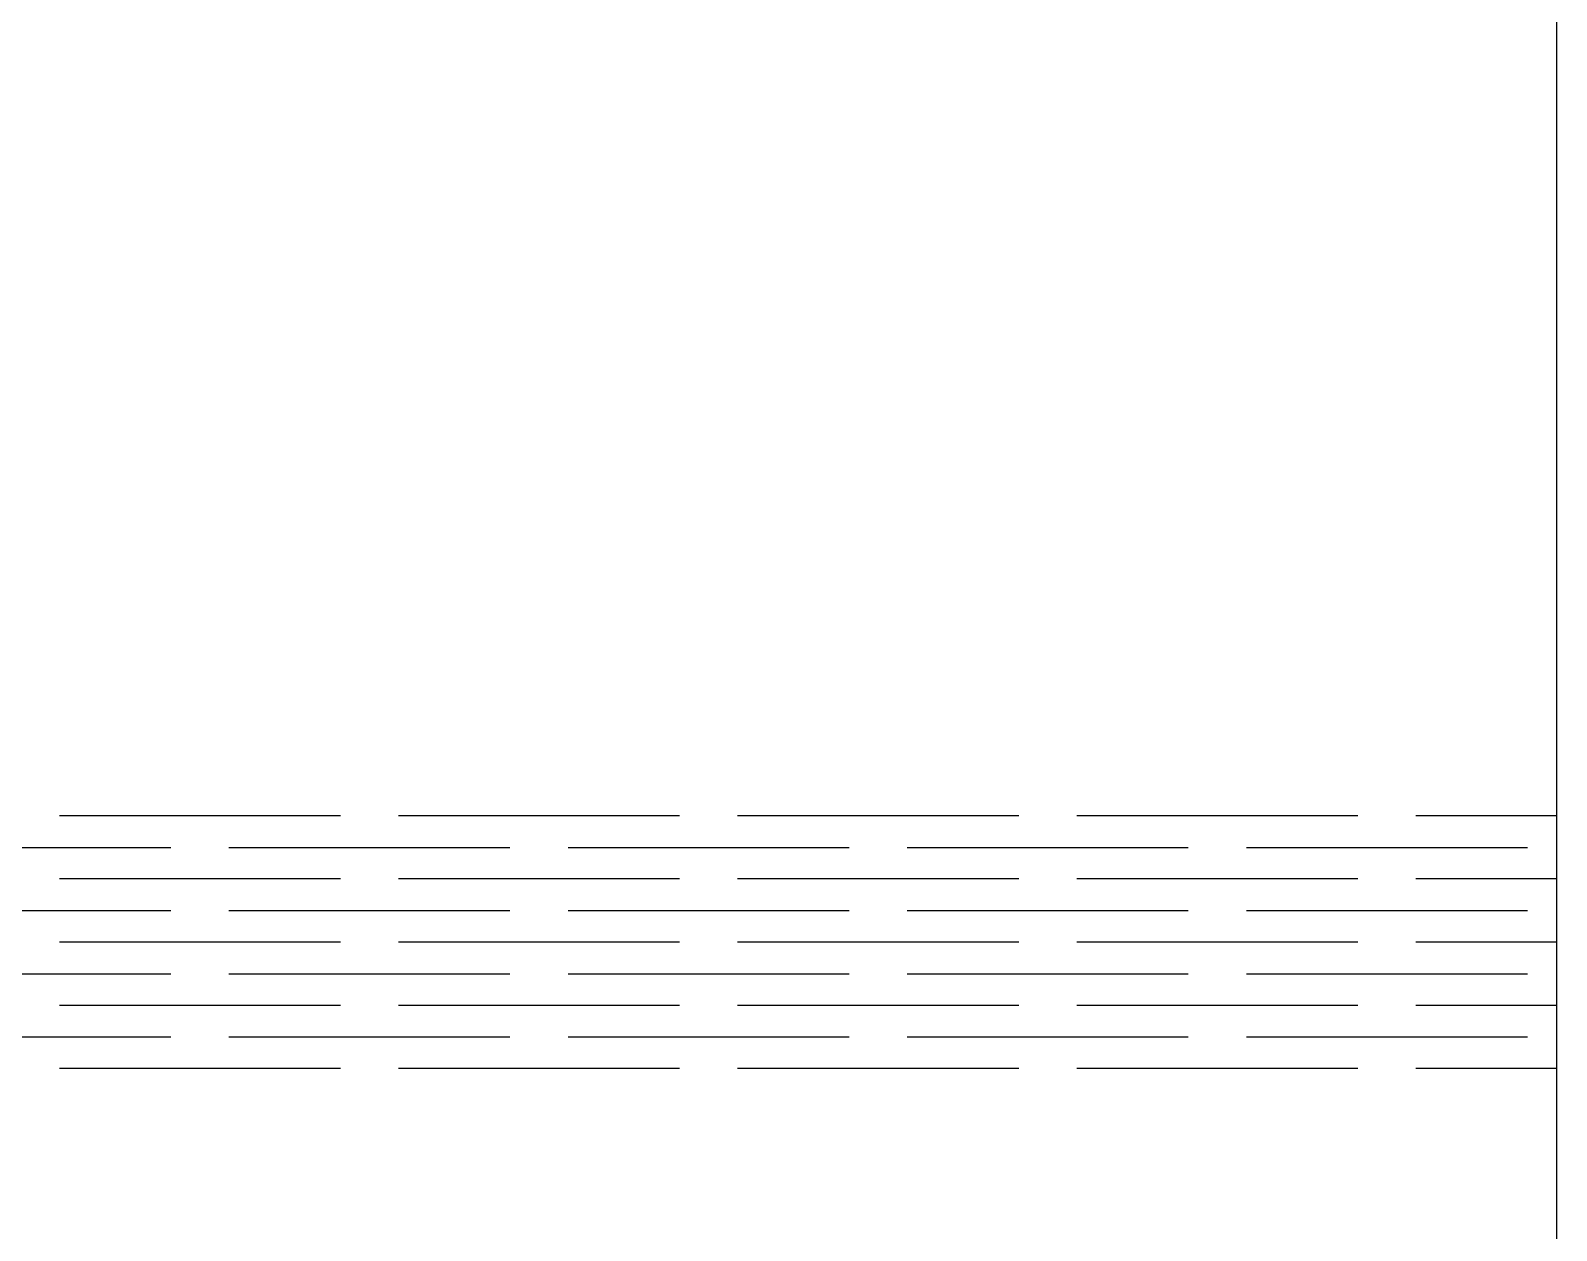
# Model space of a CAD drawing. Header units: millimetres. Extents: x 0 to 607, y 0 to 248.
# Drawn here: x 218.8 to 297.5, y 123.8 to 185.6 of the extents above; entities that cross this region are included whole.
import ezdxf

# ---------------------------------------------------------------- set-up
doc = ezdxf.new("R2010")
doc.units = ezdxf.units.MM
doc.layers.add('M - TALL', color=1, linetype='Continuous')
doc.layers.add('M - TALL EXTERIOR', color=3, linetype='Continuous')

msp = doc.modelspace()

# ---------------------------------------------------------------- linework, layer by layer
at = {"layer": 'M - TALL'}
for p, q in [((234.75, 145.15), (220.25, 145.15)), ((252.25, 145.15), (237.75, 145.15)), ((269.75, 145.15), (255.25, 145.15)), ((287.25, 145.15), (272.75, 145.15)), ((297.5, 145.15), (290.25, 145.15)), ((211.5, 143.521), (226, 143.521)), ((229, 143.521), (243.5, 143.521)), ((246.5, 143.521), (261, 143.521)), ((264, 143.521), (278.5, 143.521)), ((281.5, 143.521), (296, 143.521)), ((234.75, 141.891), (220.25, 141.891)), ((252.25, 141.891), (237.75, 141.891)), ((269.75, 141.891), (255.25, 141.891)), ((287.25, 141.891), (272.75, 141.891)), ((297.5, 141.891), (290.25, 141.891)), ((211.5, 140.261), (226, 140.261)), ((229, 140.261), (243.5, 140.261)), ((246.5, 140.261), (261, 140.261)), ((264, 140.261), (278.5, 140.261)), ((281.5, 140.261), (296, 140.261)), ((234.75, 138.632), (220.25, 138.632)), ((252.25, 138.632), (237.75, 138.632)), ((269.75, 138.632), (255.25, 138.632)), ((287.25, 138.632), (272.75, 138.632)), ((297.5, 138.632), (290.25, 138.632)), ((211.5, 137.002), (226, 137.002)), ((229, 137.002), (243.5, 137.002)), ((246.5, 137.002), (261, 137.002)), ((264, 137.002), (278.5, 137.002)), ((281.5, 137.002), (296, 137.002)), ((234.75, 135.372), (220.25, 135.372)), ((252.25, 135.372), (237.75, 135.372)), ((269.75, 135.372), (255.25, 135.372)), ((287.25, 135.372), (272.75, 135.372)), ((297.5, 135.372), (290.25, 135.372)), ((211.5, 133.742), (226, 133.742)), ((229, 133.742), (243.5, 133.742)), ((246.5, 133.742), (261, 133.742)), ((264, 133.742), (278.5, 133.742)), ((281.5, 133.742), (296, 133.742)), ((234.75, 132.113), (220.25, 132.113)), ((252.25, 132.113), (237.75, 132.113)), ((269.75, 132.113), (255.25, 132.113)), ((287.25, 132.113), (272.75, 132.113)), ((297.5, 132.113), (290.25, 132.113))]:
    msp.add_line(p, q, dxfattribs=at)
at = {"layer": 'M - TALL EXTERIOR'}
msp.add_line((297.5, 211.838), (297.5, 0), dxfattribs=at)

doc.saveas('drawing.dxf')
